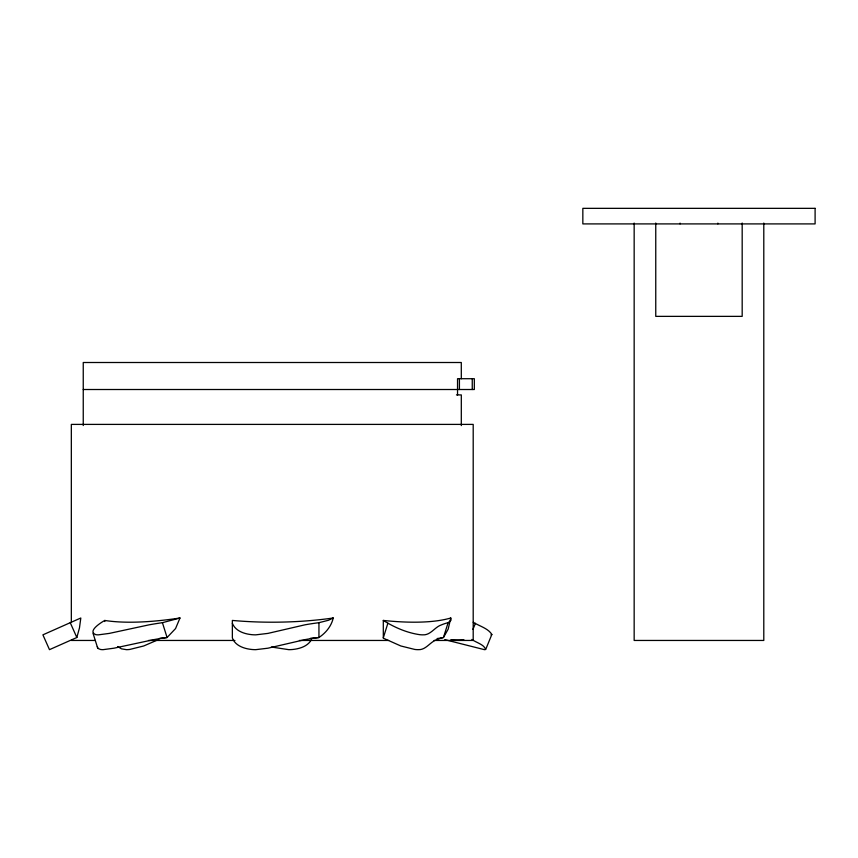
<?xml version="1.0" encoding="UTF-8"?>
<svg xmlns="http://www.w3.org/2000/svg" width="858" height="858" viewBox="0 0 858 858"><rect width="100%" height="100%" fill="white"/><g stroke="black" fill="none" stroke-linecap="round" stroke-linejoin="round"><path stroke-width="1.29" d="M97.319 646.61L98.059 648.476L100.418 649.452A16.71 4.794 -17.4 0 0 103.089 649.656L113.985 648.198L153.775 639.639A129.622 37.226 -17.4 0 1 167.074 637.505L175.558 628.56L179.998 617.996A184.749 53.057 -17.4 0 1 104.762 620.452M461.304 425.589L461.314 394.916L456.456 394.916M450.761 617.996L448.155 629.193L443.457 637.505A129.622 37.226 17.4 0 0 436.958 639.639C429.997 641.795 426.072 650.182 418.157 649.656A16.71 4.794 17.4 0 1 414.822 649.452L400.825 645.977L383.322 638.17L383.301 620.431A184.749 53.057 17.4 0 0 450.761 617.996L451.008 620.259L448.112 622.694A129.622 37.226 17.4 0 0 441.602 624.828C434.652 626.984 430.727 635.37 422.812 634.845A16.71 4.794 17.4 0 1 419.476 634.641C406.563 632.721 394.294 627.316 383.301 620.431M333.236 617.996C331.402 626.158 325.804 632.957 318.94 637.505A129.622 52.649 0 0 0 304.933 639.639L267.932 648.198L255.802 649.656A16.71 6.789 0 0 1 251.555 649.452C244.037 648.68 235.135 645.677 232.368 637.923L232.357 620.431A184.749 75.032 0 0 0 333.236 617.996L328.496 620.259L318.94 622.694A129.622 52.649 0 0 0 304.933 624.828L267.932 633.397L255.802 634.845A16.71 6.789 0 0 1 251.555 634.641C244.037 633.88 235.371 630.909 232.357 623.305M383.301 637.859L387.859 623.305M448.112 622.694L443.457 637.505A184.416 52.96 17.4 0 1 437.044 638.567M76.834 637.505L79.472 627.917L80.813 617.996L42.9 634.845L49.485 649.656L76.834 637.505L70.249 622.694M444.766 639.639L484.395 649.656A16.71 2.595 22.3 0 0 485.585 649.452C484.223 644.412 475.922 642.567 471.889 639.435M485.767 649.281L491.849 634.47C488.148 628.281 479.172 626.061 473.198 622.222M472.951 629.354L475.439 623.305M311.572 639.435C308.022 646.149 300.064 648.691 292.975 649.452A16.71 6.789 0 0 1 288.728 649.656L271.332 647.007M491.849 634.47L491.666 634.641A16.71 2.595 22.3 0 1 490.98 634.834M158.784 639.435L143.715 645.977L129.708 649.452A16.71 4.794 -17.4 0 1 126.373 649.656L121.428 648.82L117.707 646.535M179.998 617.996L162.419 622.694A129.622 37.226 -17.4 0 0 149.12 624.828L109.331 633.397L98.434 634.845A16.71 4.794 -17.4 0 1 95.764 634.641C86.894 631.295 101.555 622.2 104.805 620.431L104.805 621.514M83.247 389.511L474.324 389.511L474.324 378.71L457.539 378.71L457.539 394.916M71.332 640.454L95.335 640.454M148.488 640.454L234.92 640.454M299.399 640.454L388.599 640.454M434.062 640.454L473.198 640.454L473.198 424.399L71.332 424.399L71.332 622.211M162.419 622.694L167.074 637.505A184.416 52.96 -17.4 0 1 159.685 638.331M93.039 633.29L97.694 648.101M461.314 378.71L461.293 362.505L83.247 362.505L83.247 425.536M763.792 223.059L763.792 640.454L634.159 640.454L634.159 223.059M742.181 223.016L742.181 316.366L655.759 316.366L655.759 223.016M717.878 223.123L717.878 223.906M680.062 223.123L680.062 223.906M472.254 378.71L472.254 389.511M459.416 378.71L459.416 389.511M318.94 622.694L318.94 637.505A184.416 74.903 0 0 1 310.349 638.331M463.846 639.618A184.502 28.679 22.3 0 1 450.965 639.639M815.1 208.344L582.839 208.344L582.839 223.906L815.1 223.906L815.1 208.344"/></g></svg>
